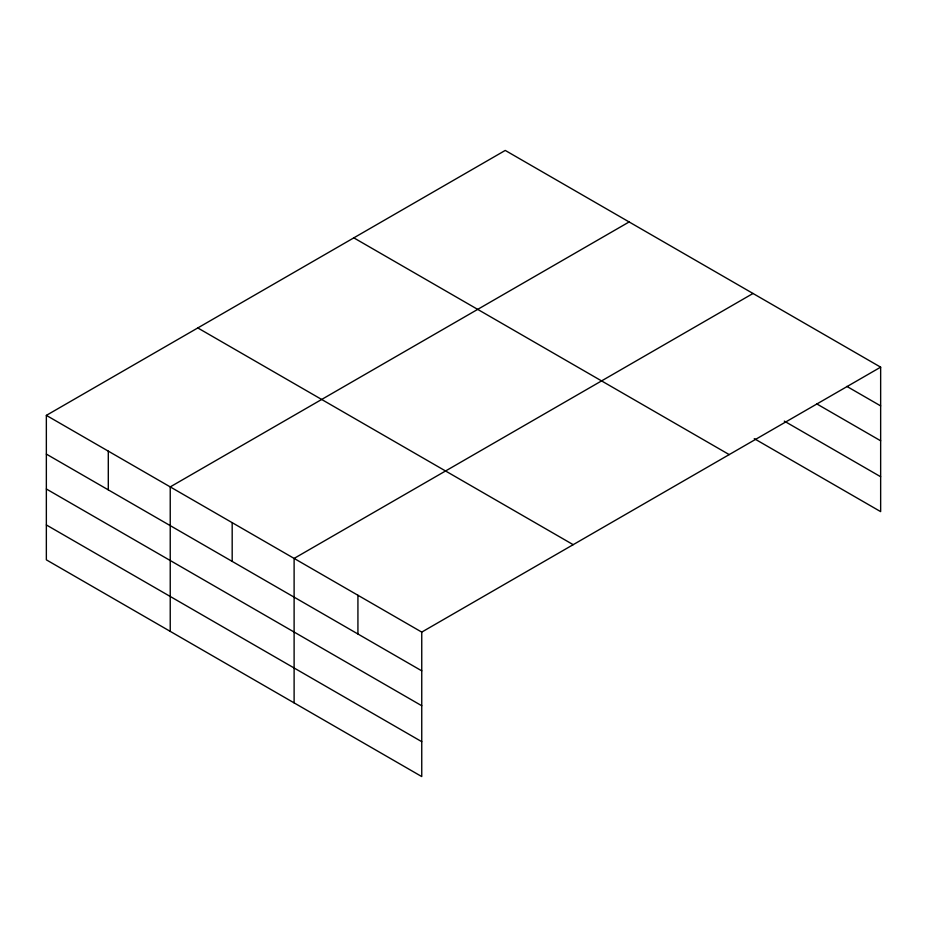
<?xml version="1.0" encoding="UTF-8"?>
<svg xmlns="http://www.w3.org/2000/svg" width="927" height="927" viewBox="0 0 927 927"><rect width="100%" height="100%" fill="white"/><g stroke="black" fill="none" stroke-linecap="round" stroke-linejoin="round"><path stroke-width="1.39" d="M880.65 367.162L505.25 150.429L46.35 415.377L46.35 559.838L421.75 776.571L421.75 632.11L880.65 367.162L880.65 511.623L754.265 438.656M629.132 221.947L170.232 486.895L170.232 631.357M753.014 293.477L294.114 558.413L294.114 702.886M846.861 386.397L880.65 405.899M816.838 403.94L880.65 440.788M784.3 421.113L880.65 476.733M353.813 237.857L729.213 454.601M197.787 327.938L573.187 544.67M46.35 415.377L421.75 632.11M46.35 454.103L421.75 670.847M46.35 488.992L421.75 705.737M46.35 524.949L421.75 741.681M357.926 595.261L357.926 633.998M232.179 522.654L232.179 561.391M108.297 451.136L108.297 489.873"/></g></svg>
